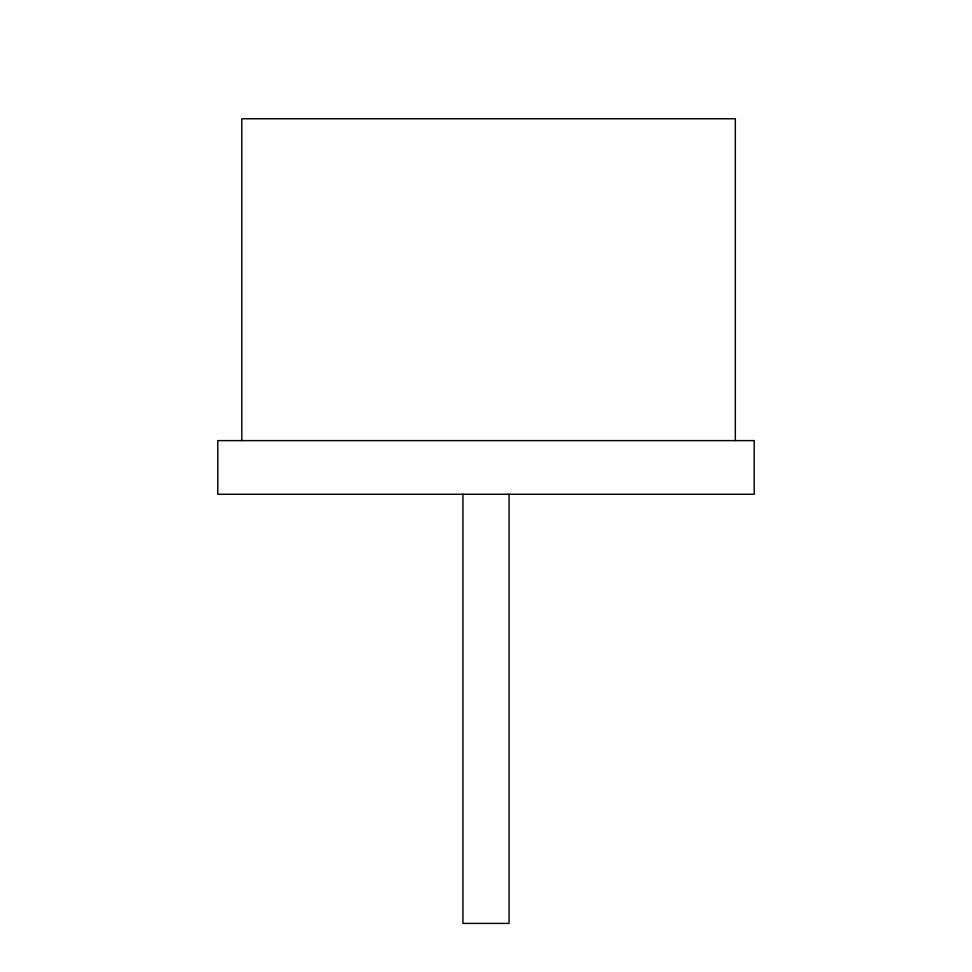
<?xml version="1.0" encoding="UTF-8"?>
<svg xmlns="http://www.w3.org/2000/svg" width="972" height="972" viewBox="0 0 972 972"><rect width="100%" height="100%" fill="white"/><g stroke="black" fill="none" stroke-linecap="round" stroke-linejoin="round"><path stroke-width="1.46" d="M735.318 440.62L735.318 118.766L241.809 118.766L241.809 440.62M509.061 494.262L509.061 923.4L462.939 923.4L462.939 494.262M754.211 440.62L217.789 440.62L217.789 494.262L754.211 494.262L754.211 440.62"/></g></svg>
